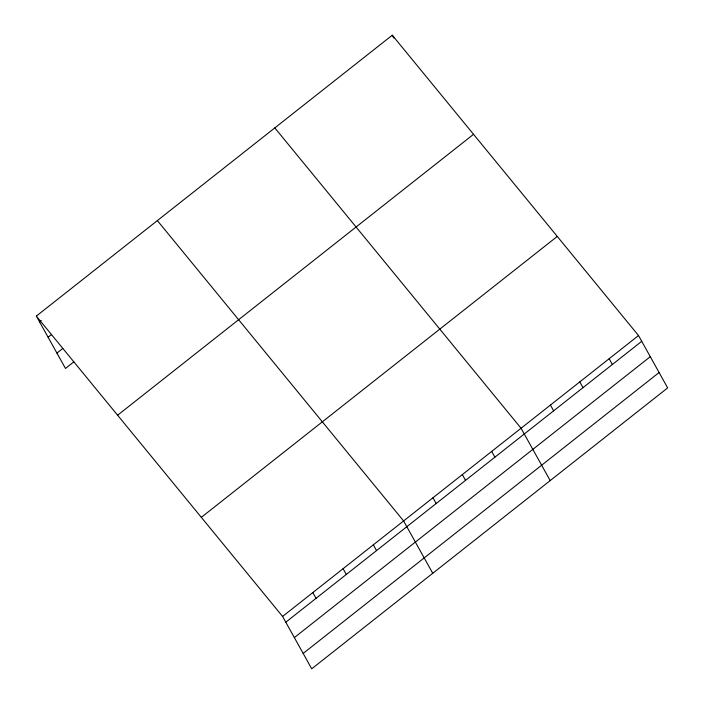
<?xml version="1.0" encoding="UTF-8"?>
<svg xmlns="http://www.w3.org/2000/svg" width="704" height="704" viewBox="0 0 704 704"><rect width="100%" height="100%" fill="white"/><g stroke="black" fill="none" stroke-linecap="round" stroke-linejoin="round"><path stroke-width="1.06" d="M36.344 316.105L392.278 35.2L638.519 335.544L667.656 387.895L311.722 668.8L282.586 616.449L36.344 316.105L65.481 368.456L73.885 361.821M39.547 321.869L41.228 320.54M48.101 337.242L51.462 334.585M56.918 353.082L62.806 348.436M117.603 415.219L473.537 134.314M201.326 517.343L557.26 236.43M282.586 616.449L638.519 335.544M285.789 622.213L641.731 341.308M294.351 637.586L650.285 356.682M303.169 653.426L659.102 372.522M274.815 127.899L521.066 428.243L550.202 480.594M157.362 220.598L403.603 520.942L432.74 573.294M609.154 358.723L612.366 364.478M392.278 35.2L393.879 38.078M579.797 381.894L583 387.658M550.431 405.073L553.634 410.828M491.7 451.422L494.903 457.178M462.334 474.593L465.538 480.357M432.969 497.772L436.172 503.527M373.349 544.826L376.552 550.581M343.094 568.7L346.298 574.455M312.84 592.574L316.043 598.33"/></g></svg>
